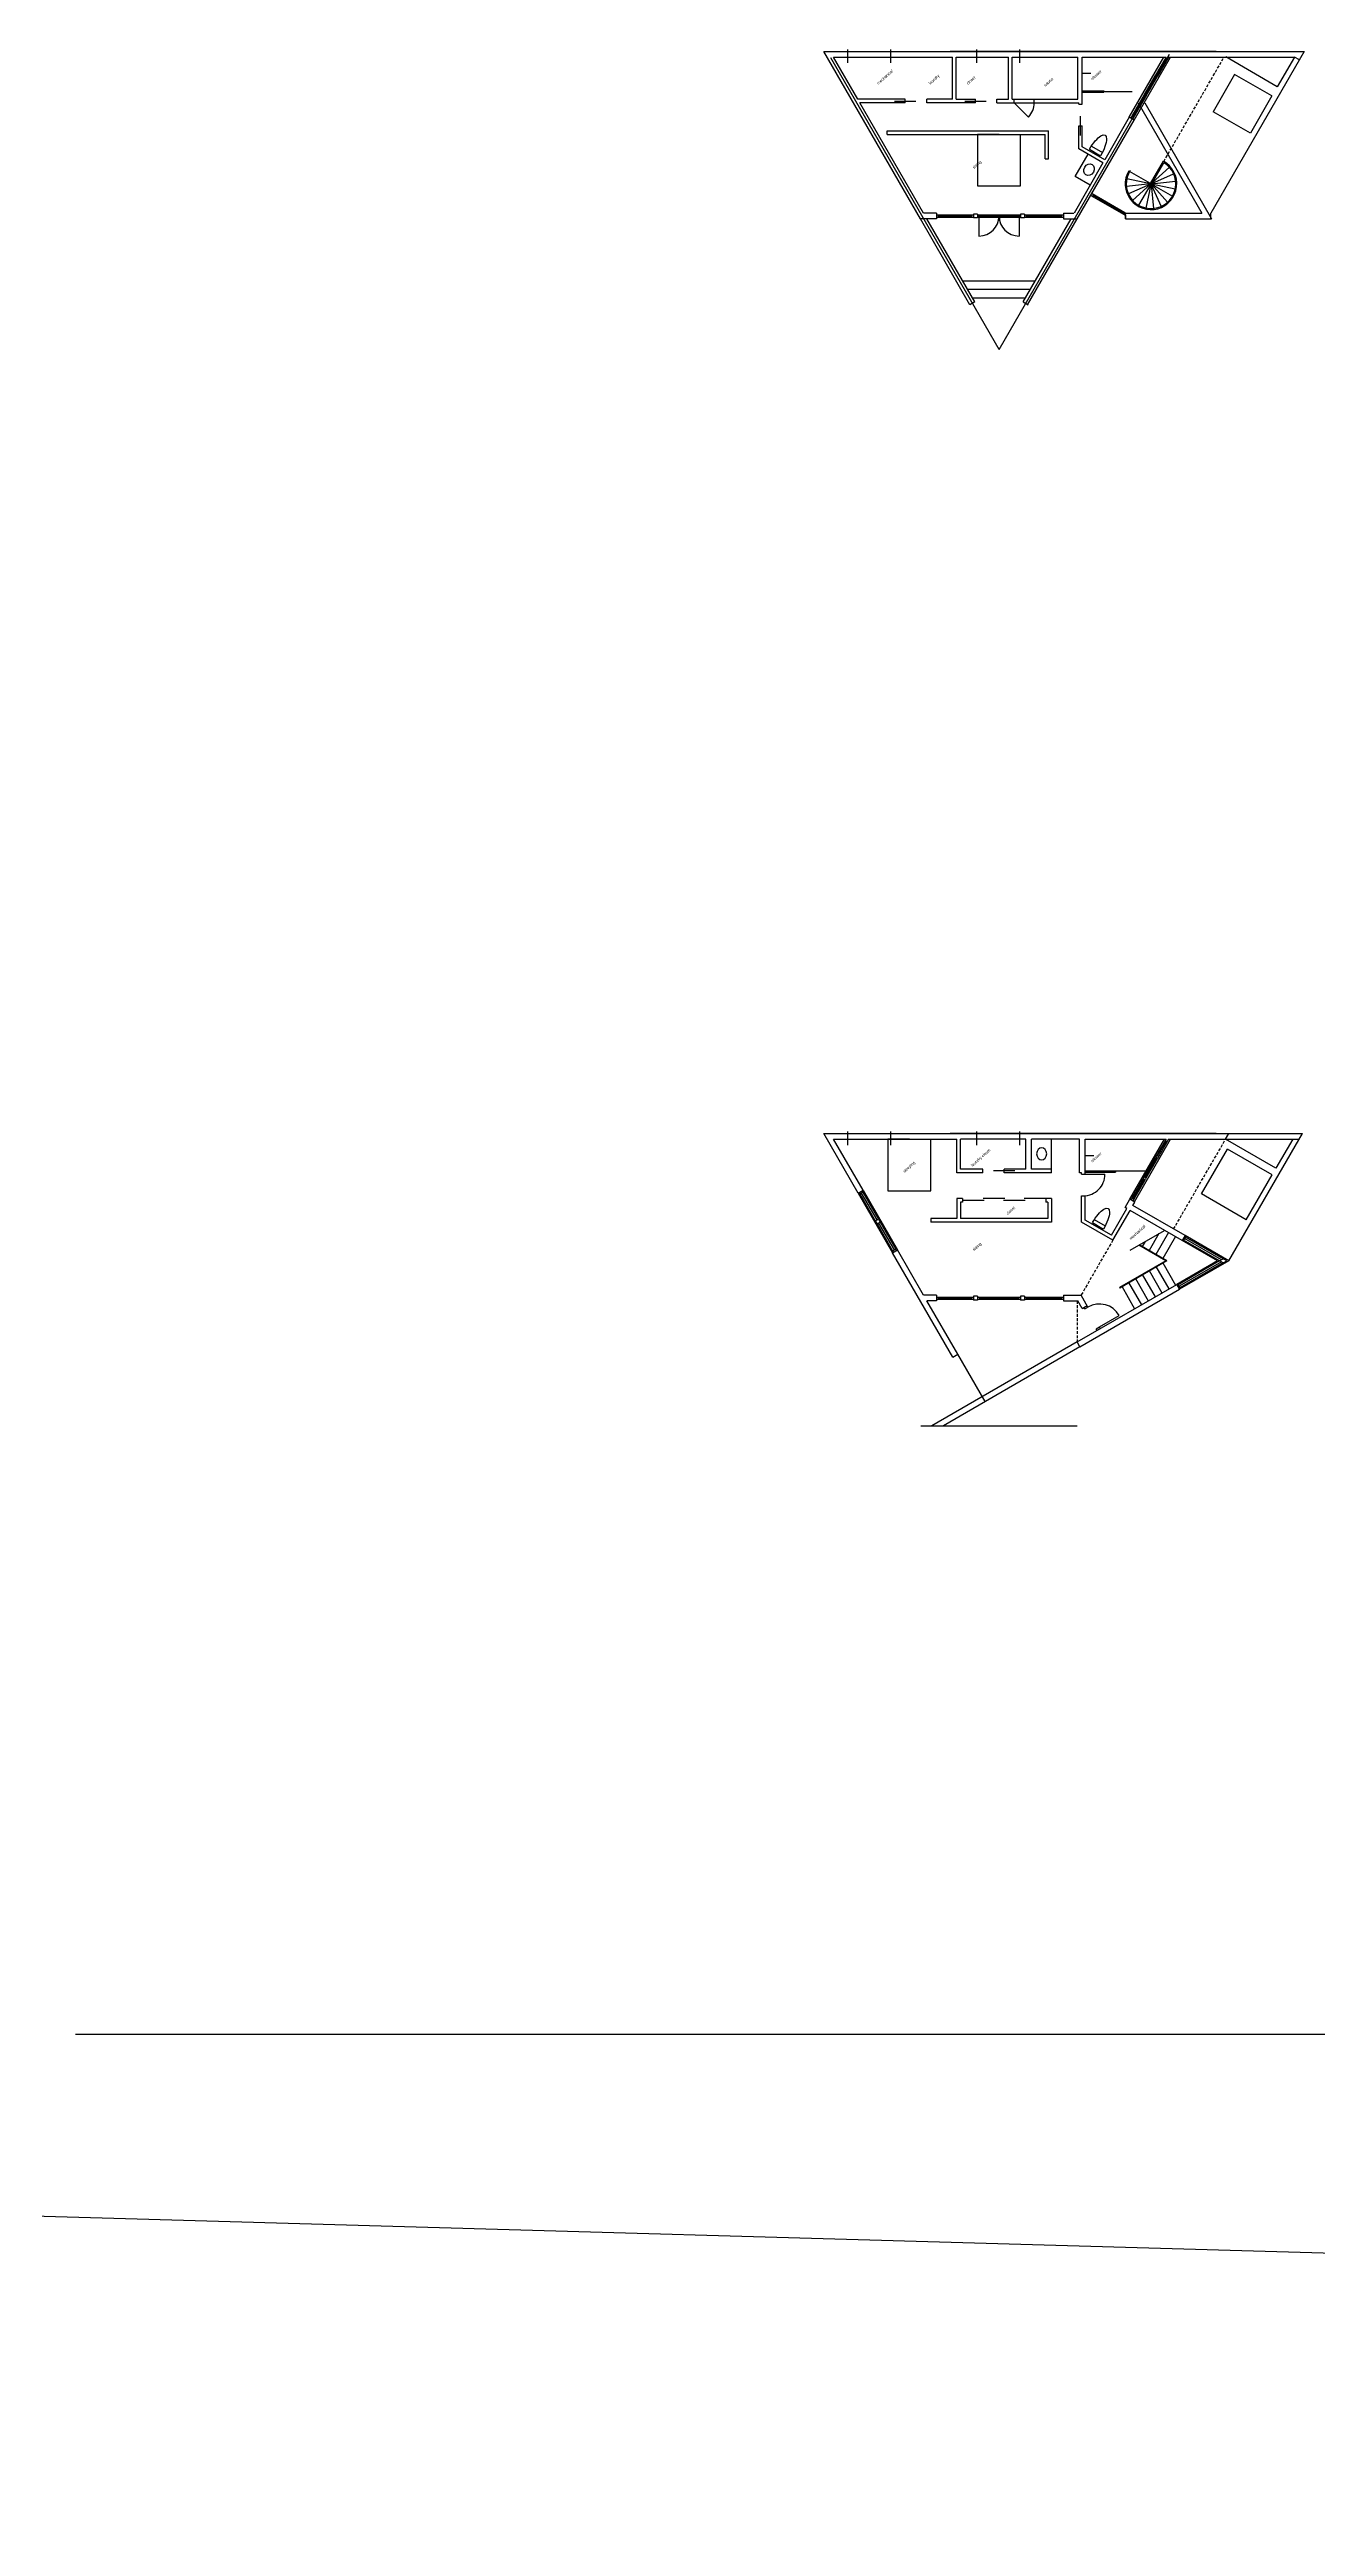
# Model space of a CAD drawing. Header units: inches. Extents: x -43639 to 75791, y -33466 to 47612.
# Drawn here: x 15201 to 16969, y -905 to 2551 of the extents above; entities that cross this region are included whole.
import ezdxf

# ---------------------------------------------------------------- set-up
doc = ezdxf.new("R2010")
doc.units = ezdxf.units.IN
doc.header["$LTSCALE"] = 8
doc.header["$MEASUREMENT"] = 0
doc.linetypes.add('DASHED', pattern=[0.75, 0.5, -0.25])
doc.layers.get('0').update_dxf_attribs({"linetype": 'CONTINUOUS'})
for name, color, linetype in [('A-Elev', 7, 'CONTINUOUS'), ('A-fixtures', 140, 'CONTINUOUS'), ('A-millwork', 252, 'CONTINUOUS'), ('A-walls', 7, 'CONTINUOUS')]:
    doc.layers.add(name, color=color, linetype=linetype)
doc.styles.get("Standard").update_dxf_attribs({"font": 'txt', "height": 0.2})

msp = doc.modelspace()

# ---------------------------------------------------------------- linework, layer by layer
msp.add_line((2.852, -37.89648), (30334.93748, -905.05183))
at = {"layer": 'A-Elev', "elevation": -8375.99289}
msp.add_lwpolyline([(16525.32518, 2432.42649), (16495.32518, 2432.42649), (16495.32518, 2360.4776), (16555.32518, 2360.4776), (16555.32518, 2432.42649)], dxfattribs=at)
at = {"layer": 'A-Elev', "color": 252}
msp.add_lwpolyline([(16400.41484, 1030.50299), (16370.41484, 1030.50299), (16370.41484, 958.5541), (16430.41484, 958.5541), (16430.41484, 1030.50299)], dxfattribs=at)
at = {"layer": 'A-fixtures'}
for p, q in [((16651.44136, 2411.6679, -8375.99122), (16667.02982, 2402.6679, -8375.99122)), ((16654.06664, 2415.92569, -8375.99122), (16669.40454, 2407.07035, -8375.99122)), ((16655.51971, 914.04665, -8376.02467), (16671.10816, 905.04665, -8376.02467)), ((16658.14498, 918.30445, -8376.02467), (16673.48289, 909.44911, -8376.02467))]:
    msp.add_line(p, q, dxfattribs=at)
at = {"layer": 'A-fixtures', "extrusion": (0, 0, -1)}
for centre in [(16659.23559, 2407.1679, -8375.99122), (16663.31393, 909.54665, -8376.02467)]:
    msp.add_ellipse(centre, major_axis=(14, 24.24871), ratio=0.3214285714, start_param=4.7123889804, end_param=7.853981634, dxfattribs=at)
at = {"layer": 'A-millwork'}
for p, q in [((16631.42047, 2373.52174, -8375.9976), (16649.44346, 2404.73848, -8375.99973)), ((16598.53143, 988.596, 0.02946), (16598.53143, 1030.50299, -0.05564))]:
    msp.add_line(p, q, dxfattribs=at)
msp.add_arc((16546.4434, 2476.42649, -8375.99008), 28, 315, 360, dxfattribs=at)
at = {"layer": 'A-walls'}
for p, q in [((16415.56894, 2314.51941, -8376), (16280.7446, 2548.04201, -8376)), ((16280.7446, 2548.04201, -8376), (16951.0155, 2548.04201, -8376)), ((16328.61155, 2481.42649, -8376), (16294.66322, 2540.22672, -8376)), ((16294.66322, 2540.22672, -8376), (16460.4434, 2540.22672, -8376)), ((16828.0677, 2548.04201, -8376), (16457.3581, 2548.04201, -8376)), ((16460.4434, 2481.42649, -8376.00531), (16460.4434, 2540.22672, -8376.00645)), ((16465.4434, 2481.42649, -8376.00531), (16465.4434, 2540.22672, -8376.00645)), ((16465.4434, 2540.22672, -8376), (16538.4434, 2540.22672, -8376)), ((16538.4434, 2481.42649, -8376.00374), (16538.4434, 2540.22672, -8376.00488)), ((16543.4434, 2481.42649, -8376.00374), (16543.4434, 2540.22672, -8376.00488)), ((16543.4434, 2540.22672, -8376), (16635.23509, 2540.22672, -8376.00851)), ((16635.23509, 2481.42649, -8375.99371), (16635.23509, 2540.22672, -8375.99485)), ((16641.45308, 2477.33447, -8375.99859), (16641.45308, 2540.22672, -8375.99973)), ((16641.45308, 2540.22672, -8376.00851), (16758.2672, 2540.22672, -8376.00394)), ((16758.2672, 2540.22672, -8376), (16743.65729, 2514.92161, -8376)), ((16761.7313, 2540.22672, -8376), (16746.25537, 2513.42161, -8376)), ((16746.45633, 2516.76969, -8376), (16758.16798, 2537.05486, -8376)), ((16761.7313, 2540.22672, -8376.00381), (16937.44146, 2540.22672, -8375.99694)), ((16653.45308, 2517.1347, -8376.01066), (16641.45308, 2517.1347, -8375.99973)), ((16641.45308, 2493.1347, -8376.01339), (16671.45308, 2493.1347, -8376.01339)), ((16641.45308, 2491.1347, -8376.01339), (16671.45308, 2491.1347, -8376.01339)), ((16671.45308, 2493.1347, -8376.01339), (16671.45308, 2491.1347, -8376.01339)), ((16729.20633, 2486.89181, -8376), (16744.95633, 2514.17161, -8376)), ((16729.85585, 2486.51681, -8376), (16745.60585, 2513.79661, -8376)), ((16730.50537, 2486.14181, -8376), (16746.25537, 2513.42161, -8376)), ((16420.13046, 2322.51941, -8376), (16331.27216, 2476.42649, -8376)), ((16379.4434, 2478.92649, -8376.00489), (16409.4434, 2478.92649, -8376.00489)), ((16394.4434, 2476.42649, -8376.00489), (16394.4434, 2481.42649, -8376.00489)), ((16424.4434, 2476.42649, -8376.00043), (16424.4434, 2481.42649, -8376.00043)), ((16465.4434, 2481.42649, -8376.00531), (16492.4434, 2481.42649, -8375.98563)), ((16477.4434, 2478.92649, -8375.98965), (16507.4434, 2478.92649, -8375.98965)), ((16492.4434, 2476.42649, -8375.98965), (16492.4434, 2481.42649, -8375.98965)), ((16522.4434, 2481.42649, -8375.99008), (16538.4434, 2481.42649, -8375.99008)), ((16522.4434, 2476.42649, -8375.9852), (16522.4434, 2481.42649, -8375.9852)), ((16522.4434, 2476.42649, -8375.9852), (16548.22541, 2476.42649, -8375.9852)), ((16543.4434, 2481.42649, -8375.99008), (16546.4434, 2481.42649, -8375.99008)), ((16546.4434, 2476.42649, -8375.99008), (16546.4434, 2481.42649, -8375.99008)), ((16546.4434, 2476.42649, -8375.99008), (16566.24239, 2456.6275, -8376.00305)), ((16574.4434, 2476.42649, -8375.99008), (16574.4434, 2481.42649, -8375.99008)), ((16574.4434, 2481.42649, -8375.9852), (16635.23509, 2481.42649, -8375.99371)), ((16574.4434, 2476.42649, -8375.99008), (16636.45308, 2476.42649, -8375.99859)), ((16636.45308, 2474.33447, -8375.99859), (16636.45308, 2476.42649, -8375.99859)), ((16636.45308, 2474.33447, -8375.99859), (16641.45308, 2474.33447, -8375.99859)), ((16638.95308, 2430.83743, -8376.00103), (16638.95308, 2457.83743, -8375.99615)), ((16641.45308, 2474.33447, -8375.99859), (16641.45308, 2477.33447, -8375.99859)), ((16706.88371, 2456.47851, 6987.39101), (16672.76452, 2397.04756, -7331.26393)), ((16710.65729, 2457.76394, -8376), (16709.15729, 2455.16586, -8376)), ((16727.90729, 2487.64181, -8376), (16710.65729, 2457.76394, -8376)), ((16711.30681, 2457.38894, -8376), (16727.05681, 2484.66874, -8376)), ((16713.25537, 2456.26394, -8376), (16711.75537, 2453.66586, -8376)), ((16711.95633, 2457.01394, -8376), (16727.70633, 2484.29374, -8376)), ((16719.15207, 2476.42649, -8376), (16808.01037, 2322.51941, -8376)), ((16728.4741, 2476.28026, -8376), (16821.86677, 2314.51941, -8376)), ((16730.50537, 2486.14181, -8376), (16729.00537, 2483.54374, -8376)), ((16369.13045, 2432.42649, -8376), (16369.13045, 2437.42649, -8376)), ((16589.45308, 2398.05168, -8375.99973), (16589.45308, 2432.42649, -8375.99859)), ((16594.45308, 2398.05168, -8375.99973), (16594.45308, 2437.42649, -8375.99859)), ((16594.45308, 2429.06307, -8375.99973), (16594.45308, 2429.06307, -8375.99973)), ((16634.36858, 2314.51941, -8376), (16713.96746, 2452.38871, -8376)), ((16636.45308, 2412.23848, -8375.99973), (16636.45308, 2444.33743, -8375.99859)), ((16641.45308, 2415.12523, -8375.99973), (16641.45308, 2444.33743, -8375.99859)), ((16589.45308, 2398.05168, -8376.00461), (16594.45308, 2398.05168, -8376.00461)), ((16670.2751, 2392.71133, -8375.98946), (16629.9355, 2322.44525, -25305.1404)), ((16438.08824, 2322.51941, -8376.00764), (16420.13046, 2322.51941, -8376.00764)), ((16438.08824, 2322.51941, -8376.00764), (16438.08824, 2314.51941, -8376.00764)), ((16438.08824, 2320.01941, -8376.00764), (16441.08824, 2320.01941, -8376.00764)), ((16438.08824, 2317.01941, -8376.00764), (16441.08824, 2317.01941, -8376.00764)), ((16441.08824, 2317.01941, -8376.01245), (16441.08824, 2320.01941, -8376.01245)), ((16441.08824, 2318.51941, -8376.00764), (16486.82518, 2318.51941, -8376.00758)), ((16486.82518, 2320.01941, -8376.00764), (16486.82518, 2317.01941, -8376.00764)), ((16486.82518, 2320.01941, -8376.00757), (16489.82518, 2320.01941, -8376.00764)), ((16486.82518, 2317.01941, -8376.00757), (16489.82518, 2317.01941, -8376.00757)), ((16492.57518, 2321.26941, -8376.00764), (16489.82518, 2321.26941, -8376.00764)), ((16489.82518, 2321.26941, -8376.00764), (16489.82518, 2315.76941, -8376.00764)), ((16495.32518, 2315.76941, -8376.00764), (16489.82518, 2315.76941, -8376.00764)), ((16495.32518, 2321.26941, -8376.00764), (16492.57518, 2321.26941, -8376.00764)), ((16495.32518, 2321.26941, -8376.00764), (16495.32518, 2315.76941, -8376.00764)), ((16495.32518, 2320.01941, -8376.00764), (16497.32518, 2320.01941, -8376.00764)), ((16495.32518, 2317.01941, -8376.00764), (16497.32518, 2317.01941, -8376.00764)), ((16497.32518, 2317.01941, -8376.01245), (16497.32518, 2320.01941, -8376.01245)), ((16497.32518, 2318.51941, -8376.01245), (16553.32518, 2318.51941, -8376.01238)), ((16553.32518, 2320.01941, -8376.01238), (16553.32518, 2317.01941, -8376.01238)), ((16553.32518, 2320.01941, -8376.01232), (16555.32518, 2320.01941, -8376.01238)), ((16553.32518, 2317.01941, -8376.01232), (16555.32518, 2317.01941, -8376.01232)), ((16558.07518, 2321.26941, -8376.01238), (16555.32518, 2321.26941, -8376.01238)), ((16555.32518, 2321.26941, -8376.01238), (16555.32518, 2315.76941, -8376.01238)), ((16560.82518, 2315.76941, -8376.01238), (16555.32518, 2315.76941, -8376.01238)), ((16560.82518, 2321.26941, -8376.01238), (16558.07518, 2321.26941, -8376.01238)), ((16560.82518, 2321.26941, -8376.01238), (16560.82518, 2315.76941, -8376.01238)), ((16560.82518, 2320.01941, -8376.01238), (16563.82518, 2320.01941, -8376.01238)), ((16560.82518, 2317.01941, -8376.01238), (16563.82518, 2317.01941, -8376.01238)), ((16563.82518, 2317.01941, -8376.01719), (16563.82518, 2320.01941, -8376.01719)), ((16563.82518, 2318.51941, -8376.01719), (16612.32518, 2318.51941, -8376.01713)), ((16612.32518, 2320.01941, -8376.01719), (16612.32518, 2317.01941, -8376.01719)), ((16612.32518, 2320.01941, -8376.01713), (16615.32518, 2320.01941, -8376.01719)), ((16612.32518, 2317.01941, -8376.01713), (16615.32518, 2317.01941, -8376.01713)), ((16615.32518, 2322.51941, -8376.01165), (16629.80707, 2322.51941, -8376.01165)), ((16615.32518, 2322.51941, -8376.01165), (16615.32518, 2314.51941, -8376.01165)), ((16700.0187, 2321.85434, -8376.00481), (16655.58994, 2347.5053, -8376.00474)), ((16699.2687, 2320.5553, -8376.00481), (16700.7687, 2323.15338, -8376.00481)), ((16701.86677, 2319.0553, -8376), (16699.2687, 2320.5553, -8376)), ((16701.86677, 2322.51941, -8376), (16700.7687, 2323.15338, -8376)), ((16701.86677, 2314.51941, -8376), (16701.86677, 2322.51941, -8376)), ((16701.86677, 2314.51941, -8376), (16701.86677, 2322.51941, -8376)), ((16701.86677, 2322.51941, -8376), (16808.01037, 2322.51941, -8376)), ((16701.86677, 2320.01941, -8376), (16701.86677, 2314.51941, -8376)), ((16820.80996, 2314.51941, 8376), (16820.80996, 2322.51941, 8376)), ((16438.08824, 2314.51941, -8376.00764), (16415.56894, 2314.51941, -8376.00764)), ((16615.32518, 2314.51941, -8376.01713), (16634.36858, 2314.51941, -8376.01713)), ((16701.86677, 2314.51941, -8376), (16821.86677, 2314.51941, -8376)), ((16328.71717, 955.22737, -8376), (16280.7446, 1038.31828, -8376)), ((16280.7446, 1038.31828, -8376), (16845.88669, 1038.31828, -8376)), ((16828.0677, 1038.31828, -8376), (16457.3581, 1038.31828, -8376)), ((16335.62389, 959.21496, -8375.99312), (16294.5151, 1030.41747, -8375.99312)), ((16294.66322, 1030.50299, -8376), (16466.41484, 1030.50299, -16752.03053)), ((16466.41484, 983.596, -8376.00135), (16466.41484, 1030.50299, -8376)), ((16471.41484, 988.596, -8376.00121), (16471.41484, 1030.50299, -8376)), ((16562.53143, 988.596, 0.02932), (16562.53143, 1030.50299, -0.02387)), ((16570.53143, 988.596, 0.02932), (16570.53143, 1030.50299, -0.02387)), ((16637.53143, 983.596, 0.02932), (16637.53143, 1030.50299, 0.02841)), ((16645.53143, 1030.50299, -0.00835), (16758.2672, 1030.50299, -0.00394)), ((16645.53143, 981.50399, -8376.03343), (16645.53143, 1030.50299, -8376.03432)), ((16657.53143, 1007.41097, -8376.04525), (16645.53143, 1007.41097, -8376.03432)), ((16729.20633, 977.16808, -8376), (16744.95633, 1004.44788, -8376)), ((16729.85585, 976.79308, -8376), (16745.60585, 1004.07288, -8376)), ((16730.50537, 976.41808, -8376), (16746.25537, 1003.69788, -8376)), ((16758.2672, 1030.50299, -8376), (16743.65729, 1005.19788, -8376)), ((16761.7313, 1030.50299, -8376), (16746.25537, 1003.69788, -8376)), ((16746.45633, 1007.04596, -8376), (16758.16798, 1027.33113, -8376)), ((16761.7313, 1030.50299, -8376.00381), (16841.3737, 1030.50299, -8376.00069)), ((16502.53143, 983.596, 0.02917), (16502.53143, 988.596, 0.02932)), ((16532.53143, 983.596, 0.02917), (16532.53143, 988.596, 0.02932)), ((16598.53143, 983.596, 0.02932), (16598.53143, 988.596, 0.02946)), ((16640.53143, 981.50399, 0.02932), (16640.53143, 983.596, 0.02932)), ((16640.53143, 981.50399, 0.02932), (16645.53143, 981.50399, 0.02932)), ((16645.53143, 986.41097, -8376.04798), (16687.53143, 986.41097, -8376.04798)), ((16645.53143, 984.41097, -8376.04798), (16687.53143, 984.41097, -8376.04798)), ((16687.53143, 986.41097, -8376.04798), (16687.53143, 984.41097, -8376.04798)), ((16727.90729, 977.91808, -8376), (16710.65729, 948.0402, -8376)), ((16711.30681, 947.6652, -8376), (16727.05681, 974.945, -8376)), ((16711.95633, 947.2902, -8376), (16727.70633, 974.57, -8376)), ((16730.50537, 976.41808, -8376), (16729.00537, 973.82, -8376)), ((16329.97324, 955.95256, -8376), (16331.06848, 954.05554, -8376)), ((16334.36781, 958.48977, -8376.00892), (16335.46305, 956.59275, -8376.00892)), ((16682.18941, 896.33949, -8376.00892), (16703.68941, 933.57858, -8376.00892)), ((16701.09134, 935.07858, -8376.01713), (16707.84134, 946.76992, -8376.01713)), ((16703.68941, 933.57858, -8376.00892), (16701.09134, 935.07858, -8376.00892)), ((16714.76954, 942.76992, -8376.01713), (16707.84134, 946.76992, -8376.01713)), ((16710.65729, 948.0402, -8376), (16709.40325, 945.86815, -8376)), ((16712.01954, 938.00678, -8376.01713), (16714.76954, 942.76992, -8376.01713)), ((16784.68315, 896.05443, -8376.01713), (16712.01954, 938.00678, -8376.01713)), ((16713.25537, 946.17347, -8376), (16712.16013, 944.27647, -8376)), ((16684.01954, 889.50936, -8376.02222), (16708.01954, 931.07858, -8376.02222)), ((16780.68315, 889.12623, -8376.00892), (16708.01954, 931.07858, -8376.00892)), ((16376.69568, 872.07652, -8376.00892), (16383.62389, 876.07652, -8376.00892)), ((16460.72312, 726.53673, -8376.01713), (16376.69568, 872.07652, -8376.01713)), ((16376.878, 874.71112, -8376), (16377.97324, 872.81412, -8376)), ((16381.27258, 877.24833, -8376.00892), (16382.36781, 875.35133, -8376.00892)), ((16420.1591, 812.79567, -8376.01713), (16383.62389, 876.07652, -8376.01713)), ((16781.43315, 890.42527, -8376.01713), (16782.73219, 889.67527, -8376.01713)), ((16785.23219, 894.00539, -8376.01713), (16782.73219, 889.67527, -8376.01713)), ((16783.93315, 894.75539, -8376.01713), (16785.23219, 894.00539, -8376.01713)), ((16835.44021, 862.13102, -8376.01479), (16783.98219, 891.84033, -8376.01713)), ((16835.44021, 859.24427, -8376.01449), (16776.49312, 825.21115, -8376.01439)), ((16438.08824, 812.79567, -8376.00764), (16420.1591, 812.79567, -8376.00764)), ((16467.65132, 730.53673, -8376.01713), (16424.77791, 804.79567, -8376.01713)), ((16438.08824, 804.79567, -8376.00764), (16424.77791, 804.79567, -8376.00764)), ((16438.08824, 812.79567, -8376.00764), (16438.08824, 804.79567, -8376.00764)), ((16438.08824, 810.29567, -8376.00764), (16441.08824, 810.29567, -8376.00764)), ((16438.08824, 807.29567, -8376.00764), (16441.08824, 807.29567, -8376.00764)), ((16441.08824, 807.29567, -8376.01245), (16441.08824, 810.29567, -8376.01245)), ((16441.08824, 808.79567, -8376.00764), (16486.82518, 808.79567, -8376.00758)), ((16486.82518, 810.29567, -8376.00757), (16489.82518, 810.29567, -8376.00764)), ((16486.82518, 810.29567, -8376.00764), (16486.82518, 807.29567, -8376.00764)), ((16486.82518, 807.29567, -8376.00757), (16489.82518, 807.29567, -8376.00757)), ((16489.82518, 811.54567, -8376.00764), (16489.82518, 806.04567, -8376.00764)), ((16492.57518, 811.54567, -8376.00764), (16489.82518, 811.54567, -8376.00764)), ((16495.32518, 806.04567, -8376.00764), (16489.82518, 806.04567, -8376.00764)), ((16495.32518, 811.54567, -8376.00764), (16492.57518, 811.54567, -8376.00764)), ((16495.32518, 811.54567, -8376.00764), (16495.32518, 806.04567, -8376.00764)), ((16495.32518, 810.29567, -8376.00764), (16498.32518, 810.29567, -8376.00764)), ((16495.32518, 807.29567, -8376.00764), (16498.32518, 807.29567, -8376.00764)), ((16498.32518, 807.29567, -8376.01245), (16498.32518, 810.29567, -8376.01245)), ((16498.32518, 808.79567, -8376.01245), (16552.32518, 808.79567, -8376.01238)), ((16552.32518, 810.29567, -8376.01238), (16552.32518, 807.29567, -8376.01238)), ((16552.32518, 810.29567, -8376.01232), (16555.32518, 810.29567, -8376.01238)), ((16552.32518, 807.29567, -8376.01232), (16555.32518, 807.29567, -8376.01232)), ((16555.32518, 811.54567, -8376.01238), (16555.32518, 806.04567, -8376.01238)), ((16558.07518, 811.54567, -8376.01238), (16555.32518, 811.54567, -8376.01238)), ((16560.82518, 806.04567, -8376.01238), (16555.32518, 806.04567, -8376.01238)), ((16560.82518, 811.54567, -8376.01238), (16558.07518, 811.54567, -8376.01238)), ((16560.82518, 811.54567, -8376.01238), (16560.82518, 806.04567, -8376.01238)), ((16560.82518, 810.29567, -8376.01238), (16563.82518, 810.29567, -8376.01238)), ((16560.82518, 807.29567, -8376.01238), (16563.82518, 807.29567, -8376.01238)), ((16563.82518, 807.29567, -8376.01719), (16563.82518, 810.29567, -8376.01719)), ((16563.82518, 808.79567, -8376.01719), (16612.32518, 808.79567, -8376.01713)), ((16612.32518, 810.29567, -8376.01713), (16615.32518, 810.29567, -8376.01719)), ((16612.32518, 810.29567, -8376.01719), (16612.32518, 807.29567, -8376.01719)), ((16612.32518, 807.29567, -8376.01713), (16615.32518, 807.29567, -8376.01713)), ((16615.32518, 812.79567, -8376.01165), (16639.72887, 812.79567, -8376.01165)), ((16615.32518, 812.79567, -8376.01165), (16615.32518, 804.79567, -8376.01165)), ((16615.32518, 804.79567, -8376.01713), (16635.14419, 804.79567, -8376.01713)), ((16634.09411, 747.61585, -8376.01706), (16773.19408, 827.92525, -8376.01439)), ((16641.15727, 794.3807, -8376.01397), (16635.14419, 804.79567, -8376.01168)), ((16638.09411, 740.68765, -8376.01979), (16777.19408, 820.99705, -8376.01713)), ((16649.29387, 796.2286, -8376.01165), (16639.72887, 812.79567, -8376.01165)), ((16641.15727, 794.3807, -8376.01397), (16648.05989, 798.36593, -8376.01397)), ((16644.96374, 793.7286, -8376.01652), (16643.71374, 795.89367, -8376.0167)), ((16644.96374, 793.7286, -8376.01397), (16649.29387, 796.2286, -8376.01397)), ((16773.94408, 826.62621, -8376.01439), (16775.24312, 827.37621, -8376.01439)), ((16777.74312, 823.04609, -8376.01439), (16775.24312, 827.37621, -8376.01439)), ((16776.44408, 822.29609, -8376.01439), (16777.74312, 823.04609, -8376.01439)), ((16660.96374, 766.01579, -8376.01397), (16665.29387, 768.51579, -8376.01397)), ((16662.21374, 763.85073, -8376.01397), (16660.96374, 766.01579, -8376.01415)), ((16666.54387, 766.35073, -8376.01397), (16665.29387, 768.51579, -8376.01397)), ((16460.72312, 726.53673, -8376.01713), (16467.65132, 730.53673, -8376.01713)), ((16638.09411, 740.68765, -8376.0145), (16634.09411, 747.61585, -8376.0145))]:
    msp.add_line(p, q, dxfattribs=at)
at = {"layer": 'A-walls', "color": 5}
for p, q in [((16525.32518, 2132.36641, -8376.01713), (16290.53583, 2539.03351, -8376.01713)), ((16314.41484, 2532.01563, -8376), (16314.41484, 2550.76411, -8376)), ((16374.41484, 2532.01563, -8376), (16374.41484, 2550.76411, -8376)), ((16494.41484, 2532.01563, -8376), (16494.41484, 2550.76411, -8376)), ((16525.32518, 2132.36641, -8376.01713), (16763.27906, 2544.51462, -8376.01713)), ((16554.41484, 2532.01563, -8376), (16554.41484, 2550.76411, -8376)), ((16314.41484, 1022.2919, -8376), (16314.41484, 1041.04037, -8376)), ((16374.41484, 1022.2919, -8376), (16374.41484, 1041.04037, -8376)), ((16494.41484, 1022.2919, -8376), (16494.41484, 1041.04037, -8376)), ((16554.41484, 1022.2919, -8376), (16554.41484, 1041.04037, -8376))]:
    msp.add_line(p, q, dxfattribs=at)
at = {"layer": 'A-walls', "color": 253}
for p, q in [((16706.99223, 2456.41586, -16752.00065), (16755.38045, 2540.22672, -16752.00065)), ((16713.96746, 2452.38871, -8376), (16764.68076, 2540.22672, -8376)), ((16727.90729, 2487.64181, -8376), (16743.65729, 2514.92161, -8376)), ((16546.4434, 2481.42649, -8375.99008), (16574.4434, 2481.42649, -8375.99008)), ((16548.22541, 2476.42649, -8375.9852), (16576.22541, 2476.42649, -8375.9852)), ((16713.25537, 2456.26394, -8376), (16729.00537, 2483.54374, -8376)), ((16636.45308, 2444.33743, -8375.99859), (16641.45308, 2444.33743, -8375.99859)), ((16736.59683, 2363.75003, -8376), (16754.59293, 2394.92018, -8376)), ((16737.89587, 2363.00003, -8376), (16755.1418, 2392.87084, -8376)), ((16441.08824, 2320.01941, -8376.00764), (16486.82518, 2320.01941, -8376.00757)), ((16441.08824, 2317.01941, -8376.00764), (16486.82518, 2317.01941, -8376.00757)), ((16497.32518, 2320.01941, -8376.01245), (16553.32518, 2320.01941, -8376.01238)), ((16497.32518, 2317.01941, -8376.01245), (16553.32518, 2317.01941, -8376.01238)), ((16563.82518, 2320.01941, -8376.01719), (16612.32518, 2320.01941, -8376.01713)), ((16563.82518, 2317.01941, -8376.01719), (16612.32518, 2317.01941, -8376.01713)), ((16699.2687, 2320.5553, -8376.00481), (16653.74186, 2346.84023, -8376.00474)), ((16700.7687, 2323.15338, -8376), (16655.24186, 2349.43831, -8375.99993)), ((16707.84134, 946.76992, -8376.01713), (16756.22956, 1030.58079, -8376.01713)), ((16714.21342, 943.091, -8376), (16764.68076, 1030.50299, -8376)), ((16727.90729, 977.91808, -8376), (16743.65729, 1005.19788, -8376)), ((16841.3737, 1030.50299, -8376.00069), (16943.98314, 1030.50299, -8376.00069)), ((16713.25537, 946.5402, -8376), (16729.00537, 973.82, -8376)), ((16328.71717, 955.22737, -8376), (16376.69568, 872.07652, -8376.00892)), ((16335.62389, 959.21496, -8376.02397), (16383.6024, 876.06412, -8376.03289)), ((16829.94021, 860.68765, -8376.00652), (16780.68315, 889.12623, -8376.00892)), ((16832.94021, 860.68765, -8376.01469), (16782.73219, 889.67527, -8376.01713)), ((16845.94021, 860.68765, -8376.01452), (16784.68315, 896.05443, -8376.01713)), ((16837.94021, 863.5744, -8376.01489), (16785.23219, 894.00539, -8376.01713)), ((16829.94021, 860.68765, -8376.01448), (16773.19408, 827.92525, -8376.01439)), ((16832.94021, 860.68765, -8376.01449), (16775.24312, 827.37621, -8376.01439)), ((16834.14117, 855.60752, -8376.01722), (16776.44408, 822.29609, -8376.01712)), ((16845.94021, 860.68765, -8376.0145), (16777.19408, 820.99705, -8376.01439)), ((16837.94021, 857.8009, -8376.01449), (16777.74312, 823.04609, -8376.01439)), ((16441.08824, 810.29567, -8376.00764), (16486.82518, 810.29567, -8376.00757)), ((16441.08824, 807.29567, -8376.00764), (16486.82518, 807.29567, -8376.00757)), ((16498.32518, 810.29567, -8376.01245), (16552.32518, 810.29567, -8376.01238)), ((16498.32518, 807.29567, -8376.01245), (16552.32518, 807.29567, -8376.01238)), ((16563.82518, 810.29567, -8376.01719), (16612.32518, 810.29567, -8376.01713)), ((16563.82518, 807.29567, -8376.01719), (16612.32518, 807.29567, -8376.01713))]:
    msp.add_line(p, q, dxfattribs=at)
at = {"layer": 'A-walls', "color": 252, "linetype": 'DASHED'}
for p, q in [((16737.11151, 2363.47193, 8376), (16839.16094, 2540.22672, 8376)), ((16768.76805, 905.24302, -8376.01713), (16841.3737, 1030.50299, -8376.01713)), ((16684.01954, 889.50936, -8376.01165), (16639.72887, 812.79567, -8376.01165)), ((16634.09411, 804.79567, -8376.0145), (16634.09411, 747.61585, -8376.0145))]:
    msp.add_line(p, q, dxfattribs=at)
at = {"layer": 'A-walls', "color": 7}
for p, q in [((16759.46702, 2536.30486, -8376), (16756.86894, 2537.80486, -8376)), ((16944.23693, 2536.30335, -8375.99694), (16937.44146, 2540.22672, -8375.99694)), ((16746.25537, 2513.42161, -8376), (16743.65729, 2514.92161, -8376)), ((16747.75537, 2516.01969, -8376), (16745.15729, 2517.51969, -8376)), ((16394.4434, 2481.42649, -8376.00531), (16328.61155, 2481.42649, -8376.00531)), ((16394.4434, 2476.42649, -8375.98965), (16331.27216, 2476.42649, -8375.98965)), ((16460.4434, 2481.42649, -8376.00531), (16424.4434, 2481.42649, -8376.00531)), ((16492.4434, 2476.42649, -8375.98965), (16424.4434, 2476.42649, -8375.98965)), ((16713.96746, 2452.38871, -8376), (16706.88371, 2456.47851, -8376)), ((16713.25537, 2456.26394, -8376), (16710.65729, 2457.76394, -8376)), ((16729.00537, 2483.54374, -8376), (16726.40729, 2485.04374, -8376)), ((16730.50537, 2486.14181, -8376), (16727.90729, 2487.64181, -8376)), ((16369.13045, 2437.42649, -8375.998), (16594.45308, 2437.42649, -8375.99847)), ((16369.13045, 2432.42649, -8375.99798), (16589.45308, 2432.42649, -8375.99867)), ((16670.2751, 2392.71133, -8375.9912), (16636.45308, 2412.23848, -8375.99973)), ((16672.76452, 2397.04756, -8375.99121), (16641.45308, 2415.12523, -8375.99973)), ((16652.19993, 2361.52471, -8376.00469), (16631.42047, 2373.52174, -8376.00469)), ((16841.3737, 1030.50299, -8376.01713), (16845.88669, 1038.31828, -8376.01917)), ((16562.53143, 1030.50299, -0.02387), (16471.41484, 1030.50299, -8376.0544)), ((16637.53143, 1030.50299, 0.02841), (16570.53143, 1030.50299, 0.02841)), ((16746.25537, 1003.69788, -8376), (16743.65729, 1005.19788, -8376)), ((16747.75537, 1006.29596, -8376), (16745.15729, 1007.79596, -8376)), ((16759.46702, 1026.58113, -8376), (16756.86894, 1028.08113, -8376)), ((16502.53143, 983.596, 0.02917), (16466.41484, 983.596, 0.02917)), ((16502.53143, 988.596, 0.02932), (16471.41484, 988.596, -8376.00121)), ((16562.53143, 988.596, 0.02932), (16532.53143, 988.596, 0.02932)), ((16598.53143, 983.596, 0.02932), (16532.53143, 983.596, 0.02932)), ((16598.53143, 988.596, 0.02932), (16570.53143, 988.596, 0.02932)), ((16640.53143, 983.596, 0.02932), (16637.53143, 983.596, 0.02932)), ((16643.03143, 981.50399, 0.02932), (16673.03143, 981.50399, 0.02932)), ((16729.00537, 973.82, -8376), (16726.40729, 975.32, -8376)), ((16730.50537, 976.41808, -8376), (16727.90729, 977.91808, -8376)), ((16328.71717, 955.22737, -8376.02223), (16335.62389, 959.21496, -8376.02397)), ((16331.06848, 954.05554, -8376.02254), (16335.46305, 956.59275, -8376.02365)), ((16333.26577, 955.32415, -8376), (16354.92053, 917.817, -8376)), ((16466.41484, 947.596, 0.02917), (16466.41484, 919.61723, 0.02917)), ((16474.41484, 947.596, 0.02918), (16466.41484, 947.596, 0.02917)), ((16471.41484, 942.596, 0.02917), (16471.41484, 919.61723, 0.02917)), ((16474.41484, 942.596, 0.02918), (16471.41484, 942.596, 0.02917)), ((16474.41484, 947.596, 0.02917), (16474.41484, 942.596, 0.02917)), ((16598.53143, 947.596, 0.02932), (16590.53143, 947.596, 0.02931)), ((16590.53143, 947.596, 0.02932), (16590.53143, 942.596, 0.02932)), ((16593.53143, 942.596, 0.02932), (16590.53143, 942.596, 0.02932)), ((16593.53143, 942.596, 0.02932), (16593.53143, 919.61723, 0.02932)), ((16598.53143, 947.596, 0.02932), (16598.53143, 914.61723, 0.02932)), ((16640.53143, 914.61723, -8376.03318), (16640.53143, 951.50399, -8376.03318)), ((16645.53143, 917.50399, -8376.03318), (16645.53143, 951.50399, -8376.03318)), ((16713.25537, 946.5402, -8376), (16710.65729, 948.0402, -8376)), ((16352.72324, 916.5484, -8376), (16357.11782, 919.08561, -8376)), ((16352.72324, 916.5484, -8376), (16355.22324, 912.21827, -8376)), ((16355.22324, 912.21827, -8376), (16359.61782, 914.75548, -8376)), ((16357.11782, 919.08561, -8376), (16359.61782, 914.75548, -8376)), ((16357.42053, 913.48687, -8376), (16379.07529, 875.97973, -8376)), ((16466.41484, 919.61723, 0.02917), (16430.41484, 919.61723, 0.02926)), ((16598.53143, 914.61723, 0.02932), (16430.41484, 914.61723, 0.02932)), ((16471.41484, 914.61723, 0.02917), (16466.41484, 914.61723, 0.02917)), ((16593.53143, 919.61723, 0.02932), (16471.41484, 919.61723, 0.02917)), ((16684.01954, 889.50936, -8376.02222), (16640.53143, 914.61723, -8376.03318)), ((16682.18941, 896.33949, -8376.01642), (16645.53143, 917.50399, -8376.02639)), ((16376.878, 874.71112, -8376), (16381.27258, 877.24833, -8376)), ((16784.68315, 896.05443, -8376.01713), (16780.68315, 889.12623, -8376.01713)), ((16832.94021, 860.68765, -8376.01469), (16837.94021, 863.5744, -8376.01449)), ((16837.94021, 857.8009, -8376.01444), (16832.94021, 860.68765, -8376.01469)), ((16842.94021, 860.68765, -8376.01425), (16837.94021, 863.5744, -8376.01449)), ((16837.94021, 857.8009, -8376.01449), (16842.94021, 860.68765, -8376.0143)), ((16777.19408, 820.99705, -8376.01439), (16773.19408, 827.92525, -8376.01439)), ((16665.29387, 768.51579, -8376.01397), (16693.00668, 784.51579, -8376.01397)), ((16416.31425, 630.74337), (16634.36406, 630.74337))]:
    msp.add_line(p, q, dxfattribs=at)
at = {"layer": 'A-walls', "color": 252}
for p, q in [((16951.0155, 2548.04201, 8376), (16820.80996, 2322.51941, 8376)), ((16913.37123, 2498.9586, 8376), (16841.3941, 2540.51462, 8376)), ((16937.44146, 2540.22672, 8376), (16913.37123, 2498.9586, 8376)), ((16671.45308, 2492.22672, -8376.00851), (16711.01846, 2492.22672, -8376.00851)), ((16853.90971, 2515.96822, 8376), (16823.90971, 2464.0067, 8376)), ((16905.87123, 2485.96822, 8376), (16853.90971, 2515.96822, 8376)), ((16331.4983, 2476.42649, -8376), (16331.4983, 2476.4776, -8376.00002)), ((16875.87123, 2434.0067, 8376), (16823.90971, 2464.0067, 8376)), ((16905.87123, 2485.96822, 8376), (16875.87123, 2434.0067, 8376)), ((16739.05, 2364.99904, -8376), (16762.88485, 2386.46003, -8376)), ((16736.50046, 2363.29663, -8376), (16702.93535, 2359.7688, -8376)), ((16736.51274, 2363.53096, -8376), (16703.50026, 2370.54798, -8376)), ((16736.56119, 2363.06998, -8376), (16705.72903, 2349.34261, -8376)), ((16736.59683, 2363.75003, -8376), (16707.36848, 2380.62503, -8376)), ((16736.68899, 2362.87318, -8376), (16711.60786, 2340.29002, -8376)), ((16736.87135, 2362.72551, -8376), (16719.99635, 2333.49715, -8376)), ((16737.09042, 2362.64142, -8376), (16730.0734, 2329.62894, -8376)), ((16737.32475, 2362.62914, -8376), (16740.85258, 2329.06402, -8376)), ((16737.55141, 2362.68987, -8376), (16751.27877, 2331.85771, -8376)), ((16737.7482, 2362.81767, -8376), (16760.33136, 2337.73653, -8376)), ((16737.89587, 2363.00003, -8376), (16767.12423, 2346.12503, -8376)), ((16738.01772, 2363.21107, -8376), (16770.99244, 2356.20207, -8376)), ((16738.16833, 2363.47193, -8376), (16771.55736, 2366.98126, -8376)), ((16738.41201, 2363.89401, -8376), (16768.76367, 2377.40744, -8376)), ((16497.32518, 2318.51941, -8376.01245), (16497.32518, 2290.51941, -8376.01245)), ((16553.32518, 2318.51941, -8376.01238), (16553.32518, 2290.51941, -8376.01238)), ((16484.77659, 2194.64825, -8376), (16415.56894, 2314.51941, -8376)), ((16491.66183, 2198.62344, -8376), (16424.74926, 2314.51941, -8376)), ((16558.98854, 2198.62344, -8376), (16625.90111, 2314.51941, -8376)), ((16565.10991, 2194.64825, -25128.01713), (16634.31755, 2314.51941, -25128.01713)), ((16575.84495, 2227.8196, -8376.01713), (16474.80542, 2227.8196, -8376.01713)), ((16568.91675, 2215.8196, -8376.01713), (16481.73362, 2215.8196, -8376.01713)), ((16491.66183, 2198.62344, -8376.01713), (16484.77659, 2194.64825, -8376.01713)), ((16561.98854, 2203.8196, -8376.01713), (16488.66183, 2203.8196, -8376.01713)), ((16558.98854, 2198.62344, -8376.01713), (16565.87378, 2194.64825, -8376.01713)), ((16845.88669, 1038.31828, -8376.01917), (16948.4953, 1038.31828, -8376.01917)), ((16845.94021, 860.68765, -8376.01452), (16948.4953, 1038.31828, -8376.01452)), ((16807.67489, 954.15647, -41880.05138), (16843.76803, 1016.67163, -41880.05138)), ((16911.51187, 990.0087, -8376.01713), (16841.3737, 1030.50299, -8376.01713)), ((16906.12186, 980.67163, -8376.01713), (16843.76803, 1016.67163, -8376.01713)), ((16935.13075, 1030.50299, -41880.05138), (16911.51187, 990.0087, -41880.05138)), ((16547.53143, 986.096, 0.02925), (16517.53143, 986.096, 0.02925)), ((16640.53143, 981.50399, 0.02932), (16640.53143, 981.50399, 0.02932)), ((16687.53143, 986.41097, -8376.04798), (16730.7281, 986.41097, -8376.04798)), ((16870.02872, 918.15647, -41880.05138), (16906.12186, 980.67163, -41880.05138)), ((16331.06848, 954.05554, -8376), (16352.72324, 916.5484, -8376)), ((16335.46305, 956.59275, -8376.00111), (16357.11782, 919.08561, -8376.00111)), ((16504.41484, 945.096, 0.02917), (16474.41484, 945.096, 0.02917)), ((16533.41484, 947.596, 0.02917), (16503.41484, 947.596, 0.02917)), ((16561.53143, 945.096, 0.02931), (16531.53143, 945.096, 0.02931)), ((16590.53143, 947.596, 0.02931), (16560.53143, 947.596, 0.02931)), ((16640.53143, 951.50399, 0.02932), (16645.53143, 951.50399, 0.02932)), ((16870.02872, 918.15647, -41880.05138), (16807.67489, 954.15647, -41880.05138)), ((16355.22324, 912.21827, -8375.99108), (16376.878, 874.71112, -8375.99108)), ((16359.61782, 914.75548, -8375.99219), (16381.27258, 877.24833, -8375.99219)), ((16430.41484, 919.61723), (16430.41484, 914.61723)), ((16708.17547, 875.56293, -8376.01439), (16756.17547, 903.27574, -8376.01439)), ((16748.1982, 898.67006, -8376.01439), (16734.56184, 875.05119, -8376.01439)), ((16761.71311, 900.07858, -8376.01439), (16744.08811, 869.55119, -8376.01439)), ((16757.94021, 860.68765, -8376.01439), (16720.17547, 882.49113, -8376.01439)), ((16759.44021, 860.68765, -8376.01439), (16720.92547, 882.92415, -8376.01439)), ((16729.14564, 887.67006, -8376.01439), (16725.03556, 880.55119, -8376.01439)), ((16771.23939, 894.57858, -8376.01439), (16753.61439, 864.05119, -8376.01439)), ((16757.94021, 860.68765, -8376.01439), (16693.24297, 823.33468, -8376.01439)), ((16759.44021, 860.68765, -8376.01439), (16693.61797, 822.68516, -8376.01439)), ((16705.983, 830.68516, -8376.01439), (16723.98084, 799.51198, -8376.01439)), ((16715.50928, 836.18516, -8376.01439), (16733.50712, 805.01198, -8376.01439)), ((16725.03556, 841.68516, -8376.01439), (16743.0334, 810.51198, -8376.01439)), ((16734.56184, 847.18516, -8376.01439), (16752.55968, 816.01198, -8376.01439)), ((16744.08811, 852.68516, -8376.01439), (16762.08596, 821.51198, -8376.01439)), ((16753.61439, 858.18516, -8376.01439), (16771.61224, 827.01198, -8376.01439)), ((16693.24297, 823.33468, -8376.01439), (16693.61797, 822.68516, -8376.01439)), ((16696.45672, 825.18516, -8376.01439), (16714.45456, 794.01198, -8376.01439)), ((16634.09411, 747.61585, -8376.0173), (16431.66504, 630.74337, -8376.00778)), ((16638.09411, 740.68765, -8376.0173), (16447.66504, 630.74337, -8376.00806)), ((16505.84506, 664.33362, -8376), (16467.62984, 730.52433, -8376)), ((15237.21291, -218.43197), (18799.35223, -218.43197))]:
    msp.add_line(p, q, dxfattribs=at)
at = {"layer": 'A-walls', "color": 253}
for radius, start, end in [(36, 149.60210944, 61.19374844), (34.5, 147.50809363, 58.75434145)]:
    msp.add_arc((16737.24635, 2363.37503, -8376), radius, start, end, dxfattribs=at)
at = {"layer": 'A-walls'}
msp.add_arc((16737.24635, 2363.37503, -8376), 0.75, 150, 330, dxfattribs=at)
at = {"layer": 'A-walls', "color": 252}
for centre, radius, start, end in [((16497.32518, 2318.51941, -8376.01245), 28, 270, 360), ((16553.32518, 2318.51941, -8376.01238), 28, 180, 270), ((16643.03143, 981.50399, 0.02932), 30, 269.99999986, 0), ((16665.29387, 768.51579, -8376.01397), 32, 30, 120)]:
    msp.add_arc(centre, radius, start, end, dxfattribs=at)
at = {"layer": 'A-walls', "color": 253}
msp.add_ellipse((16650.82427, 2383.13011, -8375.99795), major_axis=(-4.25, -7.36122), ratio=0.8235294118, dxfattribs=at)
at = {"layer": 'A-walls', "color": 253, "extrusion": (0, 0, -1)}
msp.add_ellipse((16584.7785, 1010.14062, -8375.98405), major_axis=(0, -8.5), ratio=0.8235294118, dxfattribs=at)

# ---------------------------------------------------------------- texts
at = {"layer": 'A-walls'}
for s, p in [('mechanical', (16357.17161, 2501.47131, -8376)), ('laundry', (16429.30069, 2501.47131, -8376)), ('closet', (16482.22088, 2501.47131, -8376)), ('sauna', (16590.11022, 2498.92443, -335.98634)), ('shower', (16655.47284, 2507.59051, -336.00851)), ('sitting', (16490.51352, 2383.80925, -8376)), ('laundry closet', (16488.43545, 991.74757, -8376)), ('shower', (16655.47284, 997.86678, 8039.99149)), ('sleeping', (16393.55625, 983.50416, -8376)), ('closet', (16537.59709, 924.67569, -8376)), ('mechanical', (16709.28221, 889.48314, -8376.0164)), ('sitting', (16490.51352, 874.08552, -8376))]:
    msp.add_text(s, height=4, rotation=42.149, dxfattribs=at).set_placement(p)

doc.saveas('drawing.dxf')
